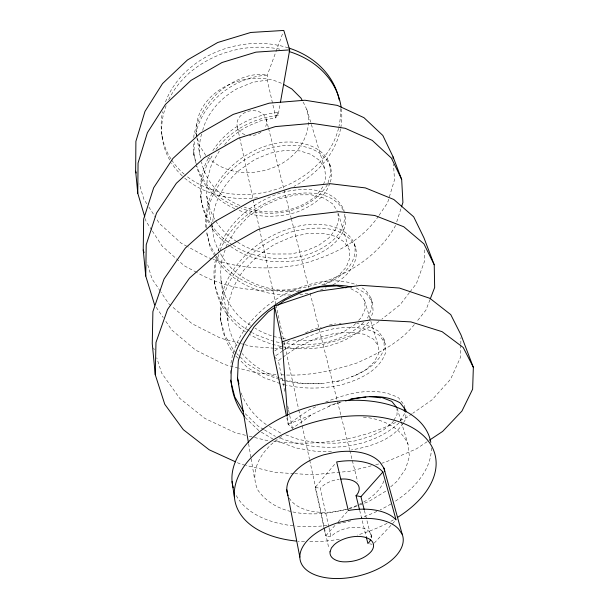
<?xml version="1.0" encoding="UTF-8"?>
<svg xmlns="http://www.w3.org/2000/svg" width="609" height="609" viewBox="0 0 609 609"><rect width="100%" height="100%" fill="white"/><g stroke="black" fill="none" stroke-linecap="round" stroke-linejoin="round"><path stroke-width="0.46" stroke-dasharray="3.04 2.28" d="M219.659 252.096C214.87 244.217 212.305 234.594 212.769 225.345M236.97 345.805C220.892 322.443 227.446 289.983 244.727 269.071L258.208 255.392L274.111 244.559L291.148 237.137L307.933 233.384L323.135 233.255L335.597 236.399L344.001 241.743L349.117 249.347L349.84 258.109L346.232 267.138L338.627 275.603L327.596 282.751L319.976 285.469M224.675 144.577C233.628 133.668 245.967 125.979 259.282 121.587L260.743 120.696L275.869 117.796L267.26 80.084L267.305 75.128L283.147 32.201M460.815 345.029L460.64 357.034L450.584 379.232L432.086 399.831L412.833 413.222M460.83 344.1L460.929 337.637M195.672 162.573L193.449 152.539L193.731 141.402M193.822 137.687L193.868 135.83C197.126 118.412 206.573 102.929 219.75 91.213C233.331 80.731 249.606 71.991 267.305 75.128C233.848 77.107 202.226 101.969 195.352 135.236M193.928 155.455L194.294 140.565M229.928 246.013C200.879 227.492 191.538 184.832 209.808 155.706M201.054 199.379L201.549 182.152L206.626 165.13L212.708 154.876M205.758 227.241C202.523 182.989 242.808 145.604 285.179 142.095C302.193 141.219 322.595 146.289 329.621 163.615C331.288 169.667 332.765 176.458 330.025 182.395M211.704 225.261L206.672 195.481L207.113 179.594L211.681 163.912L219.286 151.108M206.398 227.888C204.533 190.701 234.602 158.919 268.66 148.451C289.93 142.369 320.311 143.45 330.573 166.691M212.899 221.767C212.861 201.922 224.31 183.568 238.736 170.665L254.707 159.573L270.373 153.125L285.88 150.256L300.009 150.91L310.879 154.343L319.687 160.525L324.719 168.617L325.708 177.767L322.701 187.13L315.964 195.885C296.728 212.587 267.861 216.05 244.331 207.151M245.457 331.753C220.801 316.497 208.4 284.045 216.408 256.222M214.695 283.413L215.35 265.357L218.73 254.585M227.842 320.806C225.132 297.679 215.099 272.786 225.124 250.101M234.457 354.697C218.684 333.702 215.959 304.736 226.837 280.939C242.199 250.291 273.456 229.258 307.202 224.607C325.351 222.742 350.046 226.852 355.504 247.292C359.721 263.804 346.064 277.658 332.712 284.936M220.907 321.681C217.915 279.95 251.829 244.97 289.389 232.501C310.993 226.365 343.666 223.198 355.504 247.292M230.499 373.53L230.666 369.762M230.971 363.154C235.386 333.542 257.66 309.905 282.728 295.19C305.079 283.817 332.286 275.542 356.714 284.837M196.768 136.827C190.427 92.888 247.117 65.894 282.812 83.973M348.584 508.972C318.674 516.729 277.773 518.457 257.896 490.138C247.764 468.991 264.504 446.641 282.386 436.166M370.866 321.301L378.219 345.63L378.539 353.662L374.154 362.058L365.461 369.983L353.106 376.659L351.462 376.796M215.974 149.35C231.176 130.356 253.732 117.567 278.1 115.573L280.224 103.545M225.931 247.528L226.396 245.541L235.614 230.057L248.297 216.576L263.453 205.888L279.858 198.557L296.187 194.865L311.153 194.781L323.607 197.971L332.666 203.87L337.325 211.224M275.869 117.796L277.308 112.619C251.243 114.949 225.825 129.237 212.138 151.77M201.625 133.995C198.983 142.62 198.831 152.258 201.29 160.928M202.675 130.41C207.342 112.452 221.097 97.836 236.939 88.792L252.849 82.276L267.26 80.084M328 182.875L330.733 174.037L329.621 163.615M329.751 183.279C325.13 198.199 310.156 206.908 296.4 212.259C277.537 217.839 256.587 217.984 238.378 210.044M218.091 250.847C226.997 222.742 252.484 202.553 279.706 193.228C301.227 186.948 332.735 186.118 343.887 209.732L344.146 212.526M220.138 250.093C230.834 224.287 254.493 205.629 280.574 196.768C301.721 190.899 333.153 189.102 344.466 212.374M396.741 221.874L401.232 207.776M429.946 299.704L425.904 310.164L416.625 321.735M367.501 318.126L371.901 308.131L371.323 298.44L365.636 290.044L360.772 287.204M369.435 320.456L373.134 312.143L372.571 302.49L371.323 298.44M393.483 420.91L392.622 422.41L383.647 429.893L370.79 436.288L354.895 440.916L336.899 443.245L317.822 442.865L298.73 439.515L285.134 434.659M393.916 420.164L397.06 414.592L396.939 408.388M400.326 420.758L404.376 413.907L404.368 412.171M403.143 423.316C392.097 440.193 370.379 446.648 351.423 449.929M403.6 422.555L405.868 418.771L405.86 411.851M378.516 216.149C360.315 242.846 328.974 257.188 298.471 264.9C270 269.901 240.349 269.17 213.028 259.053M379.049 215.373L387.56 202.843L394.487 179.929L393.521 164.24M395.622 225.399C376.811 259.267 340.903 279.173 304.074 287.509C268.28 293.599 229.342 291.308 197.392 272.756M327.459 184.649C310.004 212.724 270.67 219.05 241.301 208.4M409.461 292.594L400.204 304.637L381.866 319.162M410.04 291.848L416.404 283.573L424.686 260.789L424.29 247.977M414.303 324.627C399.77 342.958 377.877 353.441 357.034 362.956C332.171 370.812 306.03 376.948 279.805 374.626M324.148 528.513L315.226 487.345L335.437 463.38M328.784 526.747L320.319 488.388L321.438 487.078A21.3 12.294 -13.2 0 1 339.106 479.268M371.277 536.948A22.122 12.058 -13.2 0 0 356.798 527.249A22.122 12.058 -13.2 0 0 332.171 535.486L331.007 536.795L325.739 535.836L335.125 525.285M338.261 521.768L347.648 511.217M374.246 543.068L395.401 520.573M355.656 323.493L353.844 325.419L342.456 332.468L328.198 337.652L311.93 340.454L292.754 340.142M358.686 320.281L361.601 317.175L365.118 308.984L364.601 300.58L359.462 293.371L349.939 288.224M363.664 322.153C341.139 345.196 304.797 348.302 274.72 341.55M368.696 322.115C340.401 354.72 285.575 355.648 250.23 334.722M310.811 415.026L309.052 416.8L292.396 428.302L288.156 424.29L286.633 416.883M284.692 391.313L278.336 360.794L282.249 357.605M385.763 491.166L368.742 501.527L357.491 505.881M390.719 486.819L397.091 481.224L405.609 469.021L409.4 456.407L408.015 444.205L401.255 421.824M398.979 423.042C367.448 451.695 316.977 452.708 278.968 437.643M378.927 321.483L377.458 322.648C346.62 340.492 310.704 350.632 274.971 348.272M328.677 406.523L330.558 405.099L341.116 402.001M412.065 413.755L406.675 417.508L399.869 420.545M287.608 416.708L288.156 424.29L308.656 410.146L317.959 405.731M274.834 350.883L281.761 346.125M282.538 345.592L289.465 340.834M275.816 355.633L282.005 351.385M282.782 350.853C298.007 339.205 316.337 332.491 334.935 328.487C350.046 326.698 366.549 326.279 379.544 335.452L385.231 343.423L385.596 352.74C378.889 371.406 358.792 379.78 341.139 384.911C323.12 388.801 304.386 389.341 286.367 385.132M282.995 357.095L297.519 347.054L316.185 338.368L334.47 333.412L350.906 332.149L364.228 334.265L373.492 339.167L378.219 345.63M427.183 441.692L416.35 448.894L384.751 462.459L382.049 463.137M325.571 402.123C348.12 392.889 375.898 385.664 398.682 397.921L404.338 405.206L404.848 406.85M305.49 332.803L313.262 329.256L321.263 327.17M395.614 422.448C358.13 441.007 315.005 446.26 273.707 441.495M288.156 424.29L309.859 415.475L331.943 404.97L341.893 402.054M323.927 284.73C340.568 278.785 358.945 263.202 354.377 243.661M320.265 290.143L326.112 287.798M356.63 506.216L349.475 508.774M329.271 325.077L335.567 323.798M371.231 465.855L349.604 471.29L312.683 474.769L294.695 473.65M375.738 464.728L381.143 463.365M300.998 290.135C270.434 293.698 235.021 281.503 220.123 252.918M299.856 294.817L309.737 292.883M340.043 380.694L320.684 383.822L302.506 383.411L286.177 380.275M339.274 323.562L341.131 323.44M298.996 291.277C268.051 294.078 233.392 283.04 216.126 255.902M290.79 294.946C261.771 295.883 230.156 282.941 215.365 257.006M321.369 383.716L301.622 383.685L286.382 381.105M331.448 451.703L316.855 451.505L295.951 447.958L274.728 440.094M336.039 381.341L337.873 381.447C356.09 376.035 377.374 367.92 384.264 348.409L383.883 339.061L378.197 331.037L367.433 325.313L356.714 323.478M293.751 473.596L275.763 472.477L246.188 465.474M276.029 374.368L257.15 373.043L239.162 368.354M274.027 348.203L252.21 346.628L244.97 344.702M363.375 417.119C381.242 418.634 400.516 426.856 408.015 444.205M281.731 338.277C272.383 336.587 263.042 333.306 255.057 328.091M282.652 338.437L286.321 339.053M285.492 380.952L280.132 379.712M285.469 384.979L280.993 383.883M369.587 543.814L372.114 544.279M315.226 487.345L320.319 488.388M245.267 465.253L240.646 464.165L236.399 462.223M245.572 435.306L235.66 432.877L204.959 418.474L179.67 398.294L161.575 372.974L156.772 357.826M249.18 436.181L253.687 437.285M254.592 437.506L269.018 441.03M238.256 368.125L224.767 364.608L195.725 350.167L171.784 330.063L165.351 320.654M240.448 343.491L220.549 338.185L192.155 323.767L171.578 306.152M241.354 343.735L244.072 344.458M212.138 258.795L207.684 257.523L187.869 246.82M279.249 379.384L263.316 373.622L246.934 363.603L237.053 353.821M280.11 383.563L264.123 377.786L247.68 367.745L239.748 359.911M279.181 377.74C264.839 373.507 251.928 365.012 242.215 353.608M280.033 378.044L284.373 379.97M273.806 341.398L255.849 334.805L252.674 332.826M239.984 205.477C221.371 198.321 205.385 181.748 201.503 161.796M237.776 207.045C218.996 200.308 203.109 184.824 196.722 165.869M234.838 208.689C216.994 200.871 201.465 185.296 196.547 166.135M196.578 272.322L184.314 265.806L162.063 245.983L152.28 230.918M187.047 246.379L181.269 243.257L159.467 223.541L155.934 218.03M280.673 433.083L269.384 426.422M356.326 288.011L366.892 294.132L372.571 302.49M261.36 432.177L273.936 439.629M266.255 424.557C256.046 417.614 247.947 407.847 242.633 396.718L242.001 395.462M263.651 429.414L258.17 426.155L244.331 412.872M264.435 429.878L275.405 436.387M248.708 330.36C229.936 320.136 217.002 300.739 214.079 279.622M249.507 330.854L251.882 332.331M250.482 325.229C234.122 315.409 223.16 297.649 220.747 278.808M232.417 244.734C214.901 234.671 203.345 216.035 200.536 196.174M233.194 245.229C254.798 259.419 282.827 261.581 307.385 254.669C324.978 248.792 347.046 234.678 344.23 213.454M230.704 246.508C252.842 262.365 282.409 265.296 308.253 257.995C326.85 252.065 349.756 236.414 345.021 214.056M236.855 241.575C220.23 232.113 209.085 214.345 206.672 195.481M237.601 242.062C248.015 249.416 260.865 252.522 273.334 254.014L290.912 253.961L305.764 250.862L318.682 245.351L328.883 237.936L335.688 229.266L338.604 220.694L337.942 213.584M170.87 305.551L168.739 303.724L160.875 292.031M207.867 157.251C227.073 176.602 259.122 176.427 281.845 163.478C302.566 152.052 316.771 123.817 303.069 102.091M245.115 417.485L259 430.784M235.774 355.999L239.086 359.264M236.391 353.174L233.757 350.563L224.637 335.003L220.245 317.609M274.271 356.691L278.336 360.794M156.239 307.332L163.204 317.517M160.35 291.247L151.953 278.77L147.051 262.601M151.763 230.126L146.099 221.41L145.292 218.684M146.853 203.863L143.823 199.143L139.339 183.834M148.87 207.014L155.432 217.246M205.781 155.44L199.196 145.041L196.159 133.226M214.916 256.214L210.44 248.312L206.284 231.587M215.677 255.118L209.877 244.856L206.382 230.803M239.291 349.794L240.19 351.599M153.666 348.021L154.229 349.802M383.883 339.061L385.231 343.423M306.738 109.133L324.719 168.617M338.292 213.523L349.117 249.347M364.601 300.58L370.592 320.403M397.19 408.395L400.981 420.933M277.308 112.619L278.1 115.573M266.224 119.113L268.31 127.395M268.546 128.316L283.87 189.079M284.099 190L291.064 217.619M291.3 218.54L308.717 287.593M310.11 293.112L340.987 415.559M341.223 416.48L349.581 449.625M349.81 450.546L352.139 459.749M352.367 460.67L357.62 481.498M370.972 534.436L372.122 538.995M364.403 510.456L371.338 538.006M241.225 393.011L241.682 394.83M359.691 510.403L366.306 537.069M193.449 152.539L196.501 164.978M328.989 527.66L331.007 536.795M237.449 127.365L239.466 136.66M239.664 137.596L252.986 198.96M253.192 199.897L259.244 227.789M259.449 228.718L275.793 304.036M275.999 304.964L298.608 409.111M298.806 410.04L309.509 459.323M309.707 460.252L324.239 527.204M324.445 528.132L328.883 548.595M324.346 529.434L325.739 535.836M287.768 406.112L288.346 408.883M288.544 409.804L289.503 414.432M289.694 415.353L292.396 428.302M196.92 137.725L199.805 154.808M211.863 226.19L212.648 230.841M248.609 443.74L250.984 457.778M251.144 458.714L254.463 478.369M161.979 135.579L162.496 139.583M244.985 134.68A14.974 12.347 -13.2 0 1 238.713 118.184A14.974 12.347 -13.2 0 1 259.038 111.729A14.974 12.347 -13.2 0 1 264.649 128.43M260.957 132.26A14.974 12.347 -13.2 0 1 249.355 135.579M383.853 480.927A49.984 29.186 -13.2 0 1 362.659 502.592M361.845 503.026A49.984 29.186 -13.2 0 1 359.371 504.275M357.003 505.363A49.984 29.186 -13.2 0 1 347.792 508.759M346.064 509.261A49.984 29.186 -13.2 0 1 289.115 497.865M393.384 519.903A102.7 60.078 -13.2 0 1 390.917 521.296M387.096 523.337A102.7 60.078 -13.2 0 1 357.095 535.121M339.297 539.224A102.7 60.078 -13.2 0 1 308.101 541.751M304.546 541.645A102.7 60.078 -13.2 0 1 297.976 541.218M431.309 447.843A101.421 60.367 -13.2 0 1 394.792 501.55M390.902 503.993A101.421 60.367 -13.2 0 1 380.161 509.855M376.849 511.431A101.421 60.367 -13.2 0 1 361.198 517.68M350.86 520.824A101.421 60.367 -13.2 0 1 337.652 523.824M326.987 525.46A101.421 60.367 -13.2 0 1 295.015 525.986M293.188 525.803A101.421 60.367 -13.2 0 1 235.371 493.739M340.37 108.463A90.429 74.663 -13.2 0 1 338.931 126.634M338.528 128.347A90.429 74.663 -13.2 0 1 275.017 189.719A90.429 74.663 -13.2 0 1 185.6 175.331M184.23 174.174A90.429 74.663 -13.2 0 1 171.426 159.672M170.954 158.941A90.429 74.663 -13.2 0 1 162.633 111.653M165.526 101.863A90.429 74.663 -13.2 0 1 287.966 47.761M341.36 108.844A90.832 74.762 -13.2 0 1 340.743 127.92M340.576 128.781A90.832 74.762 -13.2 0 1 294.002 186.362M257.478 197.689A90.832 74.762 -13.2 0 1 182.822 176.435M182.167 175.826A90.832 74.762 -13.2 0 1 171.502 162.968M169.713 159.984A90.832 74.762 -13.2 0 1 166.417 104.931M168.716 99.678A90.832 74.762 -13.2 0 1 281.152 49.451"/><path stroke-width="0.91" d="M144.752 216.865L137.771 193.236L135.647 171.22L135.898 141.341L144.972 111.409L162.542 83.57L187.443 59.971L217.725 42.493L250.794 32.46L283.794 30.45L289.694 49.892L280.384 102.617M137.771 193.236L138.06 163.014L147.393 132.693L165.435 104.421L190.982 80.388L222.034 62.506L255.925 52.146L289.694 49.892M154.633 304.98L145.741 276.014L143.237 250.025L143.655 219.042L153.666 187.77L172.926 158.439L200.163 133.31L233.217 114.401L269.208 103.157L304.964 100.234L337.401 105.403L363.954 117.674L382.825 135.457L393.064 156.856L401.674 179.442L402.914 202.493L401.506 206.9M145.741 276.014L146.221 244.719L156.543 213.043L176.366 183.256L204.388 157.64L238.355 138.266L275.314 126.611L311.975 123.353L345.166 128.286L372.251 140.39L391.404 158.081L401.674 179.442M235.546 461.835L209.199 449.8L183.294 429.642L164.765 404.269L155.249 374.71L155.98 342.456L167.521 309.486L189.521 278.1L220.527 250.733L258.026 229.585L298.676 216.302L338.764 211.658L374.756 215.487L403.797 226.769L423.925 243.851L434.225 264.77L434.666 287.501L430.289 298.829M429.497 440.155L442.652 431.408L461.949 411.045L472.637 389.151L473.353 367.334L460.967 334.866L450.759 314.625L429.931 298.341L399.375 288.027L361.107 285.332L318.202 291.285L274.492 306L273.296 351.941L286.443 415.955M248.457 442.804L237.548 378.227L238.309 360.703L243.988 343.164L254.197 326.614L268.173 311.998L274.933 307.362M359.462 509.482L356.037 495.68L357.171 494.401A21.3 12.294 -13.2 0 0 340.88 479.085M364.174 509.543L360.939 496.685L382.886 472.028A50.105 28.943 -13.2 0 0 336.663 461.926L348.279 510.509A52.047 28.387 -13.2 0 1 396.04 519.888L382.886 472.028M277.94 305.307L284.799 300.153L302.719 291.696L320.471 286.938L336.625 285.887L345.92 287.768M287.539 415.757L282.203 341.816L327.353 326.424L371.566 319.809L410.869 321.895L442.104 331.677L463.221 347.495L473.353 367.334M345.509 400.988C363.147 395.835 383.548 393.627 400.204 402.892L405.86 410.123L405.86 411.851M350.929 398.781L365.887 397.098M369.374 396.619L380.496 397.761L381.797 397.449L391.808 401.392L396.535 407.299M351.697 287.067C285.659 272.116 196.829 351.256 244.635 416.685M356.037 495.68L360.939 496.685M283.588 84.4L291.795 88.922L300.998 98.118L302.239 100.5M402.184 534.245L398.545 528.993A52.412 28.265 -13.2 0 0 350.487 519.766L339.183 522.294A52.686 28.417 -13.2 0 0 301.189 563.196A52.686 28.417 -13.2 0 0 362.629 574.85A52.686 28.417 -13.2 0 0 402.184 534.245L383.891 468.108L380.32 462.68A49.725 29.034 -13.2 0 0 334.402 452.441L323.691 454.824A49.984 29.186 -13.2 0 0 288.004 495.559M243.372 411.288L234.785 396.992L230.468 380.077M434.225 264.77L423.986 237.913L413.678 216.812L393.833 199.493L365.4 187.915L330.284 183.705L291.277 187.892L251.791 200.65L215.419 221.242L185.357 248.069L164.049 278.975L152.897 311.572L152.25 343.56L155.249 374.71M143.237 250.025L144.059 252.72M135.647 171.22L136.172 173.025M238.941 383.921L237.548 378.227M366.306 537.069L367.905 543.51L369.092 542.238A22.122 12.058 -13.2 0 0 370.637 539.589M274.492 306L282.203 341.816M286.801 489.735L299.841 557.128M232.067 481.544L234.427 497.241M393.064 156.856L393.178 158.705M404.353 407.817L404.361 411.296M383.891 468.108A49.984 29.186 -13.2 0 1 384.789 471.389M296.134 541.043A102.7 60.078 -13.2 0 1 250.101 458.79A102.7 60.078 -13.2 0 1 403.059 423.225A102.7 60.078 -13.2 0 1 397.388 517.498M233.186 487.794A101.421 60.367 -13.2 0 1 318.621 404.475A101.421 60.367 -13.2 0 1 430.791 442.439M288.856 48.042A90.429 74.663 -13.2 0 1 339.205 99.876M289.1 51.529A90.832 74.762 -13.2 0 1 341.131 107.123M330.017 551.83C329.271 558.986 338.231 561.795 344.009 561.848C353.92 562.061 364.654 559.024 371.361 551.328A22.282 12.013 -13.2 0 0 363.131 536.856A22.282 12.013 -13.2 0 0 334.219 544.697L331.403 547.971L330.017 551.83"/></g></svg>
